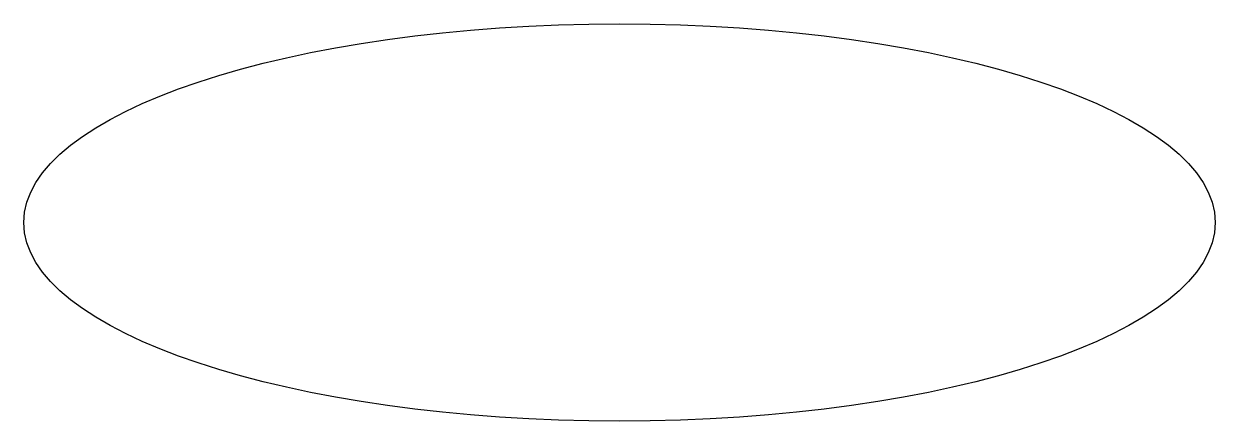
# Model space of a CAD drawing. Extents: x -3 to 9, y -1 to 3.
import ezdxf

# ---------------------------------------------------------------- set-up
doc = ezdxf.new("R2010")
doc.units = 0
doc.header["$MEASUREMENT"] = 0

# ---------------------------------------------------------------- blocks, each defined once
blk = doc.blocks.new('PROBE_NONUNIFORM_SCALE_CIRCLE_001_L1')
blk.add_circle((1, 1), 2)

msp = doc.modelspace()

# ---------------------------------------------------------------- block references
at = {"xscale": 3}
msp.add_blockref('PROBE_NONUNIFORM_SCALE_CIRCLE_001_L1', (0, 0), dxfattribs=at)

doc.saveas('drawing.dxf')
